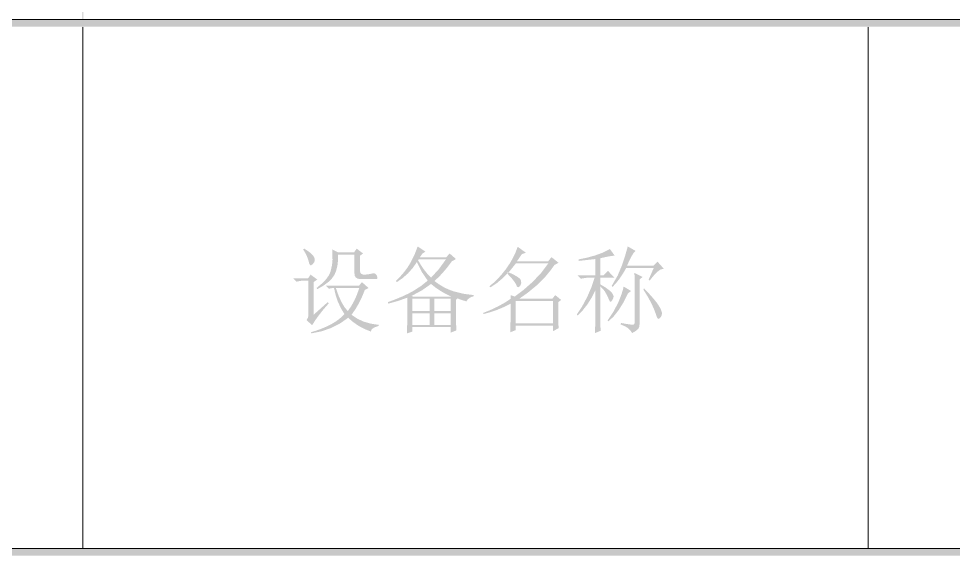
# Model space of a CAD drawing. Header units: millimetres. Extents: x 0 to 383, y 25 to 284.
# Drawn here: x 22.96 to 64.53, y 235.53 to 259.17 of the extents above; entities that cross this region are included whole.
import ezdxf

# ---------------------------------------------------------------- set-up
doc = ezdxf.new("R2010")
doc.units = ezdxf.units.MM

msp = doc.modelspace()

# ---------------------------------------------------------------- hatches: boundary and pattern name
h = msp.add_hatch(color=0)
h.dxf.hatch_style = 2
h.paths.add_polyline_path([(25.788056, 259.164226), (25.830389, 259.164226), (25.830389, 271.186892), (25.788056, 271.186892)])
h = msp.add_hatch(color=0)
h.dxf.hatch_style = 2
h.paths.add_polyline_path([(0.338667, 258.825559), (383.109611, 258.825559), (383.109611, 259.164226), (0.338667, 259.164226)])
h = msp.add_hatch(color=0)
h.dxf.hatch_style = 2
h.paths.add_polyline_path([(25.788056, 235.626892), (25.830389, 235.626892), (25.830389, 258.825559), (25.788056, 258.825559)])
h = msp.add_hatch(color=0)
h.dxf.hatch_style = 2
h.paths.add_polyline_path([(60.713056, 235.626892), (60.755389, 235.626892), (60.755389, 258.825559), (60.713056, 258.825559)])
h = msp.add_hatch(color=0)
h.paths.add_polyline_path([(40.223722, 245.178351), (40.236125, 245.542153), (40.240259, 245.839809), (40.240259, 246.765851), (39.83925, 246.625291), (39.396899, 246.501267), (39.380363, 246.567413), (39.723494, 246.697638), (40.025285, 246.823728), (40.285734, 246.945685), (40.504842, 247.063507), (40.86451, 247.295017), (41.149764, 247.526528), (40.889315, 247.906866), (40.670207, 248.353351), (40.484171, 248.0867), (40.273332, 247.848989), (40.037687, 247.640216), (39.777238, 247.460382), (39.727628, 247.509991), (39.922965, 247.702228), (40.095565, 247.898598), (40.245426, 248.099103), (40.37255, 248.303741), (40.570988, 248.696482), (40.70328, 249.047882), (41.050545, 248.816372), (40.918253, 248.733689), (40.802498, 248.568325), (41.976587, 248.568325), (42.125415, 248.733689), (42.406535, 248.485642), (42.224634, 248.386424), (42.014827, 248.108404), (41.815356, 247.869659), (41.626221, 247.670188), (41.44742, 247.509991), (41.648958, 247.363316), (41.856697, 247.237829), (42.070638, 247.134045), (42.29078, 247.052483), (42.741398, 246.940173), (43.200285, 246.881606), (43.200285, 246.831997), (43.092798, 246.798924), (43.001847, 246.749314), (42.927433, 246.683168), (42.869556, 246.600486), (42.638045, 246.6749), (42.472681, 246.732778), (42.406535, 246.666632), (42.406535, 245.806736), (42.423071, 245.310642), (42.175024, 245.211424), (42.175024, 245.45947), (40.471769, 245.45947), (40.471769, 245.261033)])
h.paths.add_polyline_path([(40.752889, 248.469106), (40.719816, 248.436033), (40.849007, 248.213824), (40.988533, 248.010219), (41.138395, 247.825218), (41.298592, 247.658819), (41.637589, 248.026756), (41.96005, 248.469106)])
h.paths.add_polyline_path([(41.298592, 247.3777), (40.885181, 247.088312), (40.438696, 246.848533), (40.488306, 246.81546), (42.141951, 246.81546), (42.191561, 246.81546), (41.943514, 246.937416), (41.712003, 247.071775), (41.49703, 247.218536)])
h.paths.add_polyline_path([(40.471769, 246.716241), (40.471769, 246.170538), (41.232446, 246.170538), (41.232446, 246.716241)])
h.paths.add_polyline_path([(41.44742, 246.716241), (41.44742, 246.170538), (42.175024, 246.170538), (42.175024, 246.716241)])
h.paths.add_polyline_path([(40.471769, 246.071319), (40.471769, 245.558689), (41.232446, 245.558689), (41.232446, 246.071319)])
h.paths.add_polyline_path([(41.44742, 246.071319), (41.44742, 245.558689), (42.175024, 245.558689), (42.175024, 246.071319)])
h = msp.add_hatch(color=0)
h.paths.add_polyline_path([(46.788696, 248.221059), (46.596546, 247.959662), (46.400778, 247.72152), (46.20191, 247.507149), (46.000458, 247.317066), (45.602894, 246.989782), (45.217733, 246.716241), (46.689477, 246.716241), (46.821769, 246.881606), (47.086352, 246.666632), (46.954061, 246.567413), (46.954061, 245.939028), (46.970597, 245.409861), (46.72255, 245.277569), (46.72255, 245.525616), (45.068905, 245.525616), (45.068905, 245.327179), (44.820858, 245.22796), (44.828092, 245.492543), (44.83326, 245.707517), (44.836361, 245.872882), (44.837394, 245.988637), (44.837394, 246.501267), (44.544905, 246.354506), (44.246216, 246.228416), (43.941325, 246.122996), (43.630233, 246.038247), (43.613696, 246.087856), (43.956828, 246.226349), (44.275155, 246.377244), (44.568677, 246.540541), (44.837394, 246.716241), (44.837394, 246.881606), (45.019295, 246.81546), (45.407902, 247.109671), (45.813045, 247.465894), (46.193384, 247.866214), (46.507576, 248.287205), (45.068905, 248.287205), (44.800187, 247.954409), (44.523201, 247.667088), (44.237947, 247.425242), (43.944425, 247.228872), (43.894816, 247.278481), (44.083004, 247.431443), (44.267575, 247.60921), (44.449046, 247.811782), (44.627932, 248.039158), (44.794244, 248.281004), (44.937302, 248.526984), (45.056588, 248.777097), (45.151587, 249.031345), (45.515389, 248.766762), (45.333488, 248.700616), (45.213599, 248.522849), (45.118514, 248.386424), (46.507576, 248.386424), (46.656405, 248.568325), (46.970597, 248.320278)])
h.paths.add_polyline_path([(44.721639, 247.906866), (44.962451, 247.796365), (45.139184, 247.696715), (45.251839, 247.608435), (45.300415, 247.53204), (45.309372, 247.407327), (45.272854, 247.311554), (45.218422, 247.249542), (45.168123, 247.228872), (45.122648, 247.25781), (45.085441, 247.344627), (45.028597, 247.444879), (44.940747, 247.563735), (44.821891, 247.701194), (44.67203, 247.857257)])
h.paths.add_polyline_path([(45.068905, 246.617023), (45.068905, 245.624835), (46.72255, 245.624835), (46.72255, 246.617023)])
h = msp.add_hatch(color=0)
h.paths.add_polyline_path([(50.97242, 247.559601), (51.203931, 248.088767), (49.980233, 248.088767), (49.830371, 247.831419), (49.678442, 247.605076), (49.524447, 247.409739), (49.368384, 247.245408), (49.335311, 247.295017), (49.599894, 247.750459), (49.798332, 248.226571), (49.875846, 248.461096), (49.943026, 248.676501), (49.99987, 248.872268), (50.046378, 249.047882), (50.393644, 248.849444), (50.326465, 248.783299), (50.240682, 248.651007), (50.136295, 248.452569), (50.013306, 248.187986), (51.187394, 248.187986), (51.369295, 248.369887), (51.650415, 248.055694), (51.514678, 248.023311), (51.374807, 247.928915), (51.300307, 247.857515), (51.217022, 247.766995), (51.124435, 247.656839), (51.02203, 247.526528)])
h.paths.add_polyline_path([(50.360571, 245.690981), (50.360313, 246.119379), (50.359538, 246.503334), (50.358246, 246.842849), (50.356437, 247.137921), (50.354112, 247.388552), (50.351269, 247.594741), (50.34791, 247.756488), (50.344035, 247.873793), (50.707837, 247.691892), (50.575545, 247.576137), (50.575545, 245.608299), (50.559009, 245.476007), (50.509399, 245.376788), (50.410181, 245.289972), (50.244816, 245.194887), (50.158, 245.314776), (50.062915, 245.409861), (49.930623, 245.492543), (49.732186, 245.575226), (49.748722, 245.641372), (49.982386, 245.60003), (50.154554, 245.575226), (50.265745, 245.566957), (50.316474, 245.575226), (50.348858, 245.620701)])
h.paths.add_polyline_path([(49.864477, 247.261944), (50.195207, 247.063507), (50.062915, 246.964288), (49.865511, 246.56948), (49.653638, 246.228416), (49.427295, 245.941095), (49.186483, 245.707517), (49.15341, 245.757127), (49.422127, 246.158825), (49.632967, 246.572925), (49.715649, 246.774377), (49.781795, 246.956709), (49.831405, 247.119404)])
h.paths.add_polyline_path([(50.773983, 247.179262), (51.00756, 246.932249), (51.195662, 246.720375), (51.338289, 246.543642), (51.435441, 246.402049), (51.49952, 246.286293), (51.542928, 246.187075), (51.565666, 246.104392), (51.567733, 246.038247), (51.539483, 245.939028), (51.490563, 245.872882), (51.444398, 245.835675), (51.418905, 245.823273), (51.361027, 245.86048), (51.319686, 245.972101), (51.237003, 246.203611), (51.121248, 246.468194), (50.960018, 246.774119), (50.74091, 247.129653)])
h.paths.add_polyline_path([(48.822681, 247.278481), (48.822939, 246.918296), (48.823714, 246.590151), (48.825006, 246.294045), (48.826815, 246.029978), (48.82914, 245.797951), (48.831982, 245.597963), (48.835341, 245.430015), (48.839217, 245.294106), (48.59117, 245.194887), (48.595046, 245.333122), (48.598405, 245.499778), (48.601247, 245.694857), (48.603572, 245.918357), (48.605381, 246.17028), (48.606673, 246.450624), (48.607448, 246.759391), (48.607707, 247.09658), (48.440275, 246.765851), (48.252173, 246.468194), (48.0434, 246.203611), (47.813957, 245.972101), (47.780884, 246.02171), (48.020662, 246.381378), (48.243905, 246.798924), (48.434074, 247.23714), (48.574634, 247.658819), (48.35966, 247.658819), (48.152954, 247.646417), (47.962785, 247.60921), (47.813957, 247.758038), (48.607707, 247.758038), (48.607707, 248.485642), (47.863566, 248.40296), (47.863566, 248.469106), (48.240459, 248.547654), (48.613219, 248.651007), (48.959795, 248.779164), (49.252628, 248.932127), (49.467602, 248.63447), (49.359082, 248.627236), (49.215421, 248.605532), (49.036621, 248.569358), (48.822681, 248.518715), (48.822681, 247.758038), (48.971509, 247.758038), (49.169946, 247.956476), (49.451066, 247.658819), (48.822681, 247.658819), (48.822681, 247.361163), (49.071416, 247.213024), (49.258141, 247.069019), (49.327301, 247.00072), (49.377341, 246.936038), (49.407744, 246.874457), (49.417993, 246.81546), (49.405591, 246.754137), (49.368384, 246.672144), (49.322908, 246.605309), (49.285701, 246.58395), (49.259863, 246.596352), (49.231958, 246.633559), (49.201986, 246.695571), (49.169946, 246.782387), (49.025252, 247.055239)])
h = msp.add_hatch(color=0)
h.paths.add_polyline_path([(35.61005, 248.91559), (35.65966, 248.948663), (35.781702, 248.869081), (35.883591, 248.795701), (35.965843, 248.728522), (36.028974, 248.667543), (36.107522, 248.552477), (36.128193, 248.441545), (36.103388, 248.345771), (36.04551, 248.270668), (35.986944, 248.221059), (35.957316, 248.204523), (35.92631, 248.214858), (35.899438, 248.245864), (35.876701, 248.29754), (35.858097, 248.369887), (35.823991, 248.49081), (35.771281, 248.622068), (35.699967, 248.763662)])
h.paths.add_polyline_path([(36.073071, 246.005174), (36.701457, 246.567413), (36.751066, 246.517804), (36.507842, 246.236684), (36.310094, 245.988637), (36.148174, 245.761261), (36.006925, 245.542153), (35.758878, 245.773663), (35.829158, 245.88115), (35.841561, 246.005174), (35.841561, 247.526528), (35.626587, 247.526528), (35.481893, 247.514125), (35.312394, 247.476918), (35.163566, 247.625747), (35.825024, 247.625747), (35.94078, 247.791111), (36.238436, 247.576137), (36.073071, 247.460382)])
h.paths.add_polyline_path([(37.065259, 247.195799), (37.185148, 246.858868), (37.313306, 246.575681), (37.449731, 246.346238), (37.594425, 246.170538), (37.744287, 246.383445), (37.879679, 246.625291), (38.000602, 246.896075), (38.107056, 247.195799)])
h.paths.add_polyline_path([(36.618774, 247.295017), (38.090519, 247.295017), (38.222811, 247.460382), (38.520467, 247.195799), (38.355102, 247.113116), (38.224878, 246.795823), (38.082251, 246.505401), (37.927222, 246.241852), (37.75979, 246.005174), (38.015072, 245.834641), (38.301359, 245.703383), (38.618652, 245.611399), (38.966951, 245.558689), (38.966951, 245.50908), (38.821224, 245.462571), (38.71477, 245.405727), (38.647591, 245.338548), (38.619686, 245.261033), (38.3396, 245.373688), (38.078117, 245.513214), (37.835238, 245.679612), (37.610962, 245.872882), (37.248193, 245.618634), (36.854419, 245.418129), (36.429639, 245.271368), (35.973852, 245.178351), (35.957316, 245.22796), (36.212081, 245.30935), (36.447209, 245.396425), (36.662699, 245.489184), (36.858553, 245.587628), (37.03477, 245.691756), (37.191349, 245.801568), (37.328292, 245.917065), (37.445597, 246.038247), (37.286434, 246.30283), (37.156209, 246.58395), (37.054923, 246.881606), (36.982576, 247.195799), (36.899894, 247.195799), (36.751066, 247.162726)])
h.paths.add_polyline_path([(38.140128, 247.956476), (38.151497, 247.884129), (38.185604, 247.832452), (38.242448, 247.801446), (38.32203, 247.791111), (38.499796, 247.803513), (38.669295, 247.84072), (38.737508, 247.849075), (38.793319, 247.84141), (38.836727, 247.818241), (38.867733, 247.780087), (38.90494, 247.70085), (38.917342, 247.642283), (38.905629, 247.614033), (38.873245, 247.598186), (38.830784, 247.594999), (38.744398, 247.593363), (38.613571, 247.59276), (38.437785, 247.592674), (38.173201, 247.592674), (38.04401, 247.60921), (37.954093, 247.658819), (37.90345, 247.741502), (37.892082, 247.857257), (37.892082, 248.68408), (37.164477, 248.68408), (37.160343, 248.416482), (37.131405, 248.176273), (37.077661, 247.963969), (36.999113, 247.780087), (36.883358, 247.613603), (36.717993, 247.452803), (36.503019, 247.297171), (36.238436, 247.146189), (36.205363, 247.195799), (36.442127, 247.395356), (36.623597, 247.58096), (36.750291, 247.753129), (36.822724, 247.912378), (36.892315, 248.201077), (36.916431, 248.452569), (36.899894, 248.91559), (37.164477, 248.783299), (37.875545, 248.783299), (37.9913, 248.948663), (38.27242, 248.733689), (38.140128, 248.63447)])
h = msp.add_hatch(color=0)
h.dxf.hatch_style = 2
h.paths.add_polyline_path([(0.338667, 235.288226), (383.109611, 235.288226), (383.109611, 235.626896), (0.338667, 235.626896)])

# ---------------------------------------------------------------- linework, layer by layer
at = {"color": 0, "lineweight": 0}
for points in [[(0.359833, 259.143059), (383.088444, 259.143059)], [(25.809222, 258.804392), (25.809222, 235.648059)], [(60.734222, 258.804392), (60.734222, 235.648059)], [(0.359833, 235.605726), (383.088444, 235.605726)]]:
    msp.add_lwpolyline(points, dxfattribs=at)

doc.saveas('drawing.dxf')
